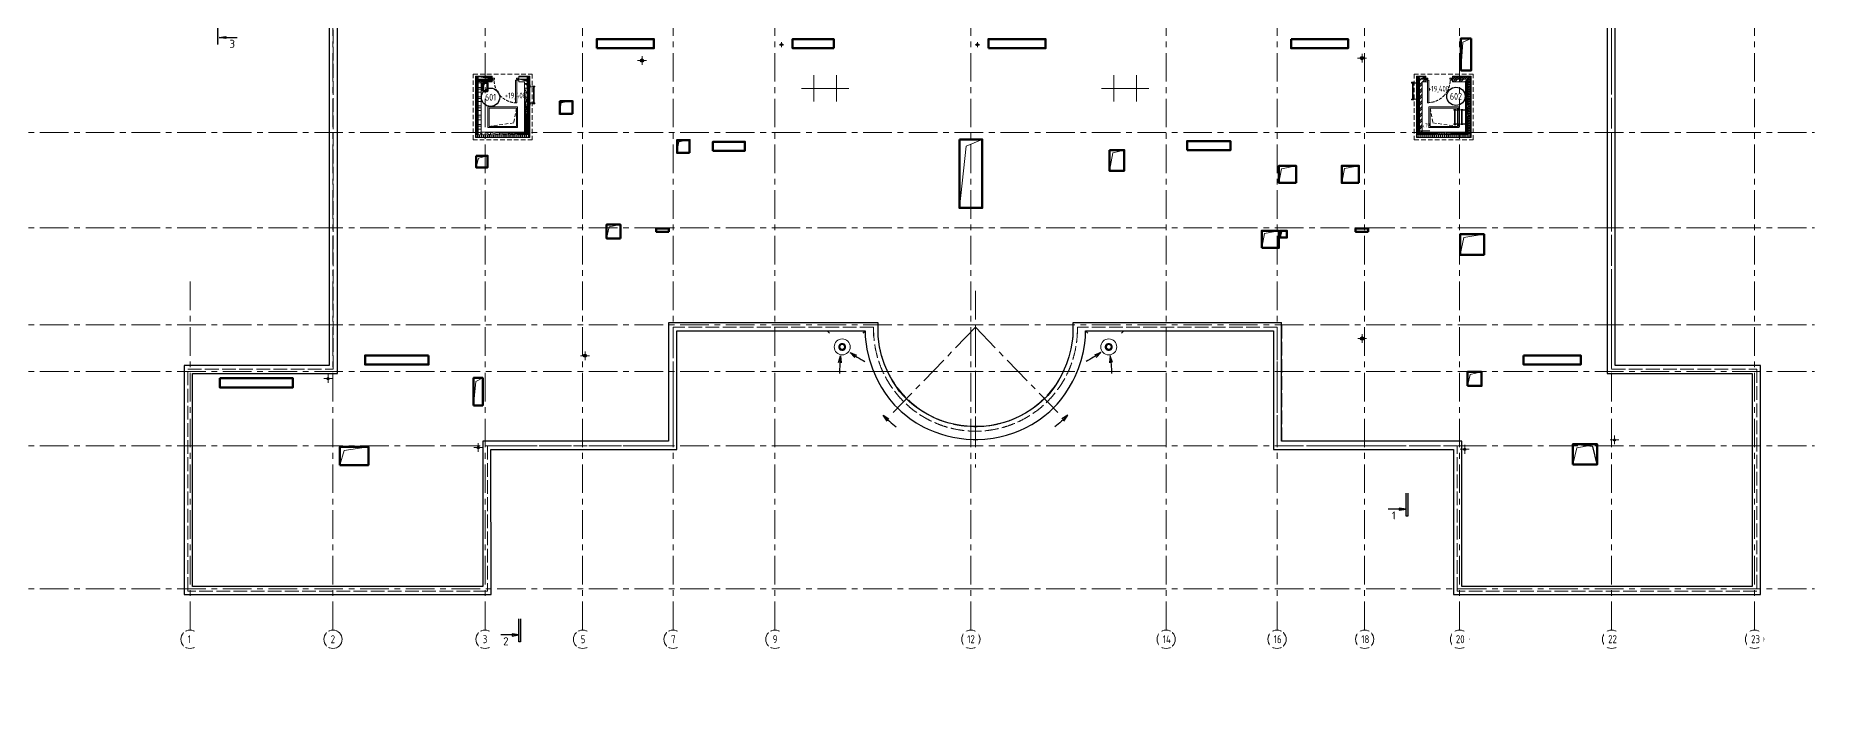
# Model space of a CAD drawing. Header units: millimetres. Extents: x -360149 to 682031, y -35655 to 209517.
# Drawn here: x 460799 to 538588, y 50143 to 79408 of the extents above; entities that cross this region are included whole.
import ezdxf
from ezdxf import colors
from ezdxf.entities.mleader import LeaderData, LeaderLine
from ezdxf.enums import TextEntityAlignment as Align
from ezdxf.math import Vec2, Vec3

# ---------------------------------------------------------------- set-up
doc = ezdxf.new("R2010")
doc.units = ezdxf.units.MM
doc.header["$MEASUREMENT"] = 0
for name, pattern in [('ACAD_ISO02W100', [15, 12, -3]), ('CENTER', [2, 1.25, -0.25, 0.25, -0.25]), ('DASHED', [19.05, 12.7, -6.35]), ('HIDDEN', [6, 4, -2]), ('HIDDEN2', [4.7625, 3.175, -1.5875]), ('ГОСТ 2.303 4', [7, 5, -2, 0])]:
    doc.linetypes.add(name, pattern=pattern)
doc.layers.get('0').update_dxf_attribs({"color": 250, "lineweight": 9})
doc.layers.get('Defpoints').update_dxf_attribs({"color": 6})
for name, color, linetype, lineweight in [('!!!_АР_отделка', 92, 'Continuous', 13), ('!!!_АР_перегородки блоки', 7, 'Continuous', 5), ('_ВК-К1', 14, 'Continuous', 40), ('АР_Двери', 175, 'Continuous', 18), ('АР_Двери фасада', 1, 'Continuous', 15), ('АР_Маркер экспликации', 239, 'Continuous', 13), ('АР_Навесной фасад', 147, 'Continuous', 5), ('АР_Номер помещения', 1, 'Continuous', 25), ('АР_Оси', 195, 'Continuous', 9), ('АР_Отметки', 250, 'Continuous', 15), ('АР_Помещения_площадь', 19, 'Continuous', 9), ('АР_Разрезы', 175, 'Continuous', 9), ('АР_стены', 250, 'Continuous', 30), ('ОБОРУДОВАНИЕ', 253, 'Continuous', 5), ('перекр 0.3', 181, 'Continuous', 30), ('Подвал', 250, 'Continuous', 30), ('ПРОЕМЫ ОВ', 173, 'Continuous', 50), ('пунктир', 251, 'Continuous', 13), ('Специальное оборудование', 7, 'Continuous', 9)]:
    doc.layers.add(name, color=color, linetype=linetype, lineweight=lineweight)
doc.layers.add('Для уточнения шахт ОВ', color=20, linetype='Continuous', lineweight=30, plot=False)
doc.layers.add('Тонкая', color=7, linetype='Continuous')
doc.styles.add('ISOCPEUR', font='isocpeur.ttf', dxfattribs={"width": 0.7})
doc.styles.add('METRO-STYLE', font='isocpeur.ttf', dxfattribs={"width": 0.9, "oblique": 15})
doc.styles.get("Standard").update_dxf_attribs({"font": 'isocpeur.ttf', "width": 0.7})
doc.styles.add('ГОСТ 2.304', font='isocpeur.ttf', dxfattribs={"width": 0.7})
pattern_1 = [(225, (8363906268.38, 936273504.2), (132.5825214725, -132.5825214725), []), (225, (8363906179.99, 936273504.2), (132.5825214725, -132.5825214725), [])]
pattern_2 = [(225, (8363906268.38, 936273504.204), (53.033008589, -53.033008589), []), (315, (8363906268.38, 936273504.204), (53.033008589, 53.033008589), [])]
pattern_3 = [(225, (8363523905.26, 936197743.48), (132.5825214725, -132.5825214725), []), (225, (8363523816.87, 936197743.48), (132.5825214725, -132.5825214725), [])]
pattern_4 = [(225, (8363523905.26, 936198253.61), (132.5825214725, -132.5825214725), []), (225, (8363523816.87, 936198253.61), (132.5825214725, -132.5825214725), [])]
pattern_5 = [(225, (8363523905.26, 936197743.48), (53.033008589, -53.033008589), []), (315, (8363523905.26, 936197743.48), (53.033008589, 53.033008589), [])]
pattern_6 = [(225, (8363523905.26, 936198253.61), (53.033008589, -53.033008589), []), (315, (8363523905.26, 936198253.61), (53.033008589, 53.033008589), [])]

# ---------------------------------------------------------------- blocks, each defined once
blk = doc.blocks.new('дверь металл1_преобразован_в_статический_25')
for points in [[(0, 0), (20, 0), (20, 70), (0, 70)], [(60, 0), (20, 0), (20, 70), (70, 70), (70, 40), (60, 40)], [(60, -780), (60, 0), (100, 0), (100, -780)], [(840, 0), (880, 0), (880, 70), (830, 70), (830, 40), (840, 40)], [(900, 0), (880, 0), (880, 70), (900, 70)]]:
    blk.add_lwpolyline(points, close=True)
at = {"linetype": 'ГОСТ 2.303 4', "ltscale": 20}
for start, end in [(330, 0), (270, 315), (315, 330)]:
    blk.add_arc((60, 0), 780, start, end, dxfattribs=at)
blk = doc.blocks.new('LADDER_12760 - LADDER_12760-5164013-3_1 этаж')
at = {"layer": 'Специальное оборудование'}
for p, q in [((25, 95), (-50, 95)), ((-50, 95), (-50, 88)), ((-50, 88), (18, 88)), ((0, 0), (25, 0)), ((0, -76.2), (0, 0)), ((18, 88), (18, 0)), ((25, 0), (25, 95)), ((25, 0), (25, -76.2)), ((575, 95), (575, 0)), ((650, 95), (575, 95)), ((575, 0), (600, 0)), ((575, -76.2), (575, 0)), ((582, 0), (582, 88)), ((582, 88), (650, 88)), ((600, 0), (600, -76.2)), ((650, 88), (650, 95)), ((25, -76.2), (0, -76.2)), ((25, -25.4), (575, -25.4)), ((575, -45.4), (25, -45.4)), ((600, -76.2), (575, -76.2))]:
    blk.add_line(p, q, dxfattribs=at)
blk = doc.blocks.new('A$C9b338701')
at = {"layer": 'Специальное оборудование'}
for p, q in [((-95.2875, 208.6161), (-95.2875, 217.5096)), ((-95.2875, 217.5096), (0, 217.5096)), ((-8.8935, 208.6161), (-95.2875, 208.6161)), ((0, 96.8121), (-31.7625, 96.8121)), ((-31.7625, 96.8121), (-31.7625, 0)), ((-31.7625, 0), (0, 0)), ((-8.8935, 96.8121), (-8.8935, 208.6161)), ((0, 217.5096), (0, 96.8121)), ((0, 0), (0, 96.8121)), ((598.775, 64.5414), (0, 64.5414)), ((0, 39.1314), (598.775, 39.1314)), ((598.775, 217.5096), (694.0625, 217.5096)), ((598.775, 96.8121), (598.775, 217.5096)), ((630.5375, 96.8121), (598.775, 96.8121)), ((598.775, 96.8121), (598.775, 0)), ((598.775, 0), (630.5375, 0)), ((694.0625, 208.6161), (607.6685, 208.6161)), ((607.6685, 208.6161), (607.6685, 96.8121)), ((630.5375, 0), (630.5375, 96.8121)), ((694.0625, 217.5096), (694.0625, 208.6161))]:
    blk.add_line(p, q, dxfattribs=at)
blk = doc.blocks.new('A$C60573c2e')
at = {"layer": 'АР_Разрезы', "ltscale": 100}
h = blk.add_hatch(color=5, dxfattribs=at)
h.dxf.hatch_style = 1
h.paths.add_polyline_path([(13494, 509), (13424, 509), (13424, 1414), (13494, 1414)])
h.paths.add_polyline_path([(13795, 1063), (13494, 1114), (13795, 1114)])
h.paths.add_polyline_path([(13795, 1114), (13494, 1114), (13795, 1164)])
h = blk.add_hatch(color=5, dxfattribs=at)
h.dxf.hatch_style = 1
h.paths.add_polyline_path([(65884, -9869), (65884, -9799), (66884, -9799), (66884, -9869)])
h.paths.add_polyline_path([(66534, -10170), (66584, -9869), (66584, -10170)])
h.paths.add_polyline_path([(66584, -10170), (66584, -9869), (66634, -10170)])
h = blk.add_hatch(color=5, dxfattribs=at)
h.dxf.hatch_style = 1
h.paths.add_polyline_path([(-689, -12469), (-689, -12399), (-1689, -12399), (-1689, -12469)])
h.paths.add_polyline_path([(-1339, -12769), (-1389, -12469), (-1389, -12769)])
h.paths.add_polyline_path([(-1389, -12769), (-1389, -12469), (-1440, -12769)])
h = blk.add_hatch(color=5, dxfattribs=at)
h.dxf.hatch_style = 1
h.paths.add_polyline_path([(20810, -37642), (20880, -37642), (20880, -36642), (20810, -36642)])
h.paths.add_polyline_path([(20509, -36993), (20810, -36942), (20509, -36942)])
h.paths.add_polyline_path([(20509, -36942), (20810, -36942), (20509, -36892)])
h = blk.add_hatch(color=5, dxfattribs=at)
h.dxf.hatch_style = 1
h.paths.add_polyline_path([(59699, -43275), (59769, -43275), (59769, -42275), (59699, -42275)])
h.paths.add_polyline_path([(59398, -42625), (59699, -42575), (59398, -42575)])
h.paths.add_polyline_path([(59398, -42575), (59699, -42575), (59398, -42525)])
h = blk.add_hatch(color=5, dxfattribs=at)
h.dxf.hatch_style = 1
h.paths.add_polyline_path([(7699, -50578), (7629, -50578), (7629, -51578), (7699, -51578)])
h.paths.add_polyline_path([(7999, -51228), (7699, -51278), (7999, -51278)])
h.paths.add_polyline_path([(7999, -51278), (7699, -51278), (7999, -51328)])
h = blk.add_hatch(color=5, dxfattribs=at)
h.dxf.hatch_style = 1
h.paths.add_polyline_path([(59606, -71214), (59676, -71214), (59676, -72214), (59606, -72214)])
h.paths.add_polyline_path([(59306, -71864), (59606, -71914), (59306, -71914)])
h.paths.add_polyline_path([(59306, -71914), (59606, -71914), (59306, -71964)])
h = blk.add_hatch(color=5, dxfattribs=at)
h.dxf.hatch_style = 1
h.paths.add_polyline_path([(20810, -76719), (20880, -76719), (20880, -77719), (20810, -77719)])
h.paths.add_polyline_path([(20509, -77369), (20810, -77419), (20509, -77419)])
h.paths.add_polyline_path([(20509, -77419), (20810, -77419), (20509, -77469)])
at = {"layer": 'АР_Разрезы', "color": 5, "lineweight": 25, "ltscale": 100}
for p, q in [((13795, 1164), (13494, 1114)), ((13494, 1114), (13795, 1063)), ((13795, 1063), (13795, 1164)), ((65884, -9799, -2792), (66884, -9799, -2792)), ((66584, -9869, -2792), (66534, -10170, -2792)), ((66634, -10170, -2792), (66584, -9869, -2792)), ((66534, -10170, -2792), (66634, -10170, -2792)), ((-689, -12399, -2792), (-1689, -12399, -2792)), ((-1440, -12769, -2792), (-1389, -12469, -2792)), ((-1339, -12769, -2792), (-1440, -12769, -2792)), ((-1389, -12469, -2792), (-1339, -12769, -2792)), ((20810, -36942), (20509, -36892)), ((20509, -36892), (20509, -36993)), ((20509, -36993), (20810, -36942)), ((59699, -42575), (59398, -42525)), ((59398, -42525), (59398, -42625)), ((7629, -50578), (7629, -51578)), ((7699, -51278), (7999, -51228)), ((7999, -51328), (7699, -51278)), ((7999, -51228), (7999, -51328)), ((59606, -72214), (59606, -71214)), ((59676, -71214), (59676, -72214)), ((59606, -71914), (59306, -71864)), ((59306, -71864), (59306, -71964)), ((59306, -71964), (59606, -71914)), ((59676, -72214), (59606, -72214)), ((20810, -77719), (20810, -76719)), ((20880, -76719), (20880, -77719)), ((20810, -77419), (20509, -77369)), ((20509, -77369), (20509, -77469)), ((20509, -77469), (20810, -77419)), ((20880, -77719), (20810, -77719))]:
    blk.add_line(p, q, dxfattribs=at)
for points, elevation in [([(13494, 1114), (14278, 1114)], 0), ([(66584, -9869), (66584, -10653)], -2792), ([(-1389, -12469), (-1389, -13252)], -2792), ([(20810, -36942), (20026, -36942)], 0), ([(7699, -51278), (8483, -51278)], 0), ([(20810, -77419), (20026, -77419)], 0)]:
    blk.add_lwpolyline(points, dxfattribs=dict(at, elevation=elevation))
for points in [[(59699, -42575), (58915, -42575)], [(59606, -71914), (58822, -71914)]]:
    blk.add_lwpolyline(points, dxfattribs=at)
at = {"layer": 'АР_Разрезы', "color": 5, "lineweight": 25, "ltscale": 100, "char_height": 350, "width": 583.33, "style": 'METRO-STYLE'}
for s, insert, attachment_point in [('{\\Q0;\\W1;3}', (13944, 1214), 7), ('{\\Q0;\\W1;4}', (66905, -10319, -2792), 3), ('{\\Q0;\\W1;4}', (-1710, -12919, -2792), 1), ('{\\Q0;\\W1;2}', (20360, -36413), 3), ('{\\Q0;\\W1;1}', (59249, -42045), 3), ('{\\Q0;\\W1;3}', (8149, -51378), 1), ('{\\Q0;\\W1;1}', (59156, -72014), 3), ('{\\Q0;\\W1;2}', (20360, -77519), 3)]:
    blk.add_mtext(s, dxfattribs=dict(at, insert=insert, attachment_point=attachment_point))
blk = doc.blocks.new('M_Сток крыши - Сетчатый фильтр 380 мм - Слив 200 мм 2-3193379-Кровля')
at = {"layer": 'ОБОРУДОВАНИЕ', "color": 3, "lineweight": 20, "flags": 128}
for points in [[(-152, 9), (-132, 9), (-112, 9)], [(-108, 31), (-127, 37), (-146, 44)], [(-142, 56), (-123, 49), (-104, 43)], [(-93, 63), (-109, 74), (-126, 86)], [(-118, 96), (-102, 85), (-86, 73)], [(-70, 88), (-82, 104), (-93, 120)], [(-83, 128), (-71, 112), (-59, 95)], [(-40, 105), (-46, 124), (-52, 143)], [(-40, 147), (-34, 128), (-28, 109)], [(-6, 112), (-6, 132), (-6, 152)], [(6, 152), (6, 132), (6, 112)], [(28, 109), (34, 128), (40, 147)], [(52, 143), (46, 124), (40, 105)], [(59, 95), (71, 112), (83, 128)], [(93, 120), (82, 104), (70, 88)], [(86, 73), (102, 85), (118, 96)], [(126, 86), (109, 74), (93, 63)], [(104, 43), (123, 49), (142, 56)], [(146, 44), (127, 37), (108, 31)], [(112, 9), (132, 9), (152, 9)], [(-112, -4), (-132, -4), (-152, -4)], [(-147, -38), (-128, -32), (-109, -26)], [(-106, -38), (-125, -44), (-144, -51)], [(-128, -82), (-112, -71), (-96, -59)], [(-88, -69), (-105, -81), (-121, -93)], [(-96, -118), (-84, -102), (-72, -86)], [(-62, -94), (-74, -110), (-86, -126)], [(-54, -143), (-48, -124), (-42, -104)], [(-29, -108), (-36, -128), (-42, -147)], [(-6, -152), (-6, -132), (-6, -112)], [(6, -112), (6, -132), (6, -152)], [(42, -147), (36, -128), (29, -108)], [(42, -104), (48, -124), (54, -143)], [(86, -126), (74, -110), (62, -94)], [(72, -86), (84, -102), (96, -118)], [(121, -93), (105, -81), (88, -69)], [(96, -59), (112, -71), (128, -82)], [(144, -51), (125, -44), (106, -38)], [(109, -26), (128, -32), (147, -38)], [(152, -4), (132, -4), (112, -4)]]:
    blk.add_lwpolyline(points, dxfattribs=at)
at = {"layer": 'ОБОРУДОВАНИЕ', "color": 3, "lineweight": 20}
for radius, start, end in [(350, 360, 180), (152, 163.39621, 176.56836), (152, 145.5443, 158.61946), (152, 127.77498, 140.76775), (112, 175.34537, 180), (112, 157.41475, 163.893), (102, 360, 180), (112, 139.61607, 146.09383), (152, 110.06569, 122.99867), (112, 121.92953, 128.40667), (152, 92.38802, 105.28959), (112, 104.32433, 110.80098), (112, 86.76177, 93.23823), (152, 74.71041, 87.61198), (112, 69.19902, 75.67567), (152, 57.00133, 69.93431), (112, 51.59333, 58.07047), (112, 33.90617, 40.38393), (152, 39.23225, 52.22502), (112, 16.107, 22.58525), (112, 360, 4.65463), (152, 21.38054, 34.4557), (152, 3.43164, 16.60379), (350, 180, 360), (152, 181.34518, 194.61946), (152, 199.39621, 212.76775), (152, 217.5443, 230.99867), (112, 180, 181.82381), (112, 193.41475, 199.893), (102, 180, 360), (112, 211.61607, 218.09383), (152, 235.77498, 249.28959), (112, 229.92953, 236.40667), (112, 248.32433, 254.80098), (152, 254.06569, 267.61198), (112, 266.76177, 273.23823), (152, 272.38802, 285.93431), (112, 285.19902, 291.67567), (152, 290.71041, 304.22502), (112, 303.59333, 310.07047), (112, 321.90617, 328.38393), (152, 309.00133, 322.4557), (112, 340.107, 346.58525), (112, 358.17619, 360), (152, 327.23225, 340.60379), (152, 345.38054, 358.65482)]:
    blk.add_arc((0, 0), radius, start, end, dxfattribs=at)
blk = doc.blocks.new('A$Ce473bd98')
at = {"layer": 'Тонкая', "ltscale": 100}
blk.add_lwpolyline([(95, -294), (0, 0), (200, -228)], dxfattribs=at)
blk.add_arc((5038, 2728), 5729, 208.43591, 216.08195, dxfattribs=at)
blk = doc.blocks.new('*U915')
at = {"layer": 'АР_Номер помещения', "color": 7}
blk.add_circle((-16227, 1647), 400, dxfattribs=at)
at = {"layer": 'АР_Помещения_площадь', "color": 7}
blk.add_line((-17364, 139), (-17786, 139), dxfattribs=at)
at = {"color": 7, "style": 'ISOCPEUR', "width": 0.7, "flags": 1}
blk.add_attdef('КАТЕГОРИЯ', (-499, -2092), '', height=250, dxfattribs=at)
at = {"layer": 'АР_Номер помещения', "color": 7, "style": 'ISOCPEUR', "width": 0.7}
blk.add_attdef('НОМЕР_ПОМЕЩЕНИЯ', text='', height=300, dxfattribs=at).set_placement((-16227, 1647), align=Align.MIDDLE_CENTER)
at = {"layer": 'АР_Помещения_площадь', "color": 7, "lineweight": 30, "width": 0.7, "flags": 104}
blk.add_attdef('ИМЯ_ПОМЕЩЕНИЯ', text='', height=100, dxfattribs=at).set_placement((158, 1217), align=Align.MIDDLE_CENTER)
at = {"layer": 'АР_Помещения_площадь', "color": 7, "style": 'ISOCPEUR', "width": 0.7}
blk.add_attdef('ПЛОЩАДЬ_ПОМЕЩЕНИЯ', text='', height=200, dxfattribs=at).set_placement((-17359, 386), align=Align.MIDDLE_RIGHT)
blk = doc.blocks.new('_DotSmall')
at = {"color": 0, "linetype": 'ByBlock', "const_width": 0.5}
blk.add_lwpolyline([(-0.0625, 0, 1), (0.0625, 0, 1)], format="xyb", close=True, dxfattribs=at)
blk = doc.blocks.new('A$C8068bb3d')
at = {"layer": 'АР_Оси', "linetype": 'CENTER', "ltscale": 1000}
for p, q in [((537, 0), (-537, 0)), ((0, -576), (0, 576))]:
    blk.add_line(p, q, dxfattribs=at)
blk = doc.blocks.new('A$C6552fe61')
at = {"layer": '_ВК-К1', "color": 18, "lineweight": 9, "ltscale": 100, "true_color": 0x000000}
for p, q in [((-195, 0), (195, 0)), ((0, 192), (0, -192))]:
    blk.add_line(p, q, dxfattribs=at)
blk = doc.blocks.new('A$C1c8ff280')
at = {"layer": 'пунктир', "color": 2, "linetype": 'ACAD_ISO02W100', "ltscale": 50}
for points in [[(36321, -64341), (36321, -63955), (27550, -63955), (27550, -69145), (19430, -69145), (19430, -75495), (6330, -75495), (6330, -65785), (12680, -65785), (12680, -47915), (23295, -47915), (23295, -43950), (58095, -43950), (58095, -47915), (68595, -47915), (68595, -65785), (74945, -65785), (74945, -75495), (61845, -75495), (61845, -69145), (53965, -69145), (53965, -63955), (45231, -63955), (45231, -64250)], [(36521, -64269), (36521, -63755), (27350, -63755), (27350, -68945), (19230, -68945), (19230, -75295), (6530, -75295), (6530, -65985), (12880, -65985), (12880, -48115), (23595, -48115), (23595, -44250), (57795, -44250), (57795, -48115), (68395, -48115), (68395, -65985), (74745, -65985), (74745, -75295), (62045, -75295), (62045, -68945), (54165, -68945), (54165, -63755), (45031, -63755)], [(45031, -63755), (45031, -64283)]]:
    blk.add_lwpolyline(points, dxfattribs=at)
for centre, radius, start, end in [((40776, -64040), 4265, 176.165, 3.835), ((40776, -64047), 4456, 178.81906, 1.18094)]:
    blk.add_arc(centre, radius, start, end, dxfattribs=at)
blk = doc.blocks.new('*U1971')
at = {"layer": 'АР_Номер помещения', "color": 7}
blk.add_circle((-17290, 1606), 400, dxfattribs=at)
at = {"layer": 'АР_Помещения_площадь', "color": 7}
blk.add_line((-15805, 83), (-15805, 83), dxfattribs=at)
at = {"color": 7, "style": 'ISOCPEUR', "width": 0.7, "flags": 1}
blk.add_attdef('КАТЕГОРИЯ', (-499, -2092), '', height=250, dxfattribs=at)
at = {"layer": 'АР_Номер помещения', "color": 7, "style": 'ISOCPEUR', "width": 0.7}
blk.add_attdef('НОМЕР_ПОМЕЩЕНИЯ', text='', height=300, dxfattribs=at).set_placement((-17290, 1606), align=Align.MIDDLE_CENTER)
at = {"layer": 'АР_Помещения_площадь', "color": 7, "lineweight": 30, "width": 0.7, "flags": 104}
blk.add_attdef('ИМЯ_ПОМЕЩЕНИЯ', text='', height=100, dxfattribs=at).set_placement((158, 1217), align=Align.MIDDLE_CENTER)
at = {"layer": 'АР_Помещения_площадь', "color": 7, "style": 'ISOCPEUR', "width": 0.7}
blk.add_attdef('ПЛОЩАДЬ_ПОМЕЩЕНИЯ', text='', height=200, dxfattribs=at).set_placement((-15800, 329), align=Align.MIDDLE_RIGHT)

msp = doc.modelspace()

# ---------------------------------------------------------------- hatches: boundary and pattern name
at = {"layer": '!!!_АР_отделка', "true_color": 0x000000}
h = msp.add_hatch(dxfattribs=at)
h.set_pattern_fill('ANSI37', color=18, scale=600, angle=180)
h.set_pattern_definition(pattern_5)
h.paths.add_polyline_path([(480058.85, 77605.93), (480059.01, 75065.72), (480159.01, 75065.73), (480158.85, 77605.94)])
h = msp.add_hatch(dxfattribs=at)
h.set_pattern_fill('ANSI37', color=18, scale=600, angle=180)
h.set_pattern_definition(pattern_6)
h.paths.add_polyline_path([(480158.87, 77505.86), (480758.87, 77505.89), (480758.86, 77605.89), (480158.87, 77605.86)])
h = msp.add_hatch(dxfattribs=at)
h.set_pattern_fill('ANSI32', color=18, scale=500, angle=180, style=0)
h.set_pattern_definition(pattern_4)
h.paths.add_polyline_path([(480758.86, 77505.89), (480158.87, 77505.86), (480158.88, 77385.86), (480758.87, 77385.89)])
h = msp.add_hatch(dxfattribs=at)
h.set_pattern_fill('ANSI32', color=18, scale=500, angle=180, style=0)
h.set_pattern_definition(pattern_3)
h.paths.add_polyline_path([(480278.88, 77402.4), (480158.88, 77402.39), (480159, 75185.73), (480279, 75185.74)])
h = msp.add_hatch(dxfattribs=at)
h.set_pattern_fill('ANSI37', color=18, scale=600, angle=180)
h.set_pattern_definition(pattern_6)
h.paths.add_polyline_path([(482298.87, 77505.99), (481928.87, 77505.96), (481928.86, 77605.96), (482298.86, 77605.99)])
h = msp.add_hatch(dxfattribs=at)
h.set_pattern_fill('ANSI32', color=18, scale=500, angle=180, style=0)
h.set_pattern_definition(pattern_4)
h.paths.add_polyline_path([(482298.87, 77505.99), (482298.87, 77385.99), (481928.88, 77385.95), (481928.87, 77505.95)])
h = msp.add_hatch(dxfattribs=at)
h.set_pattern_fill('ANSI37', color=18, scale=600, angle=180)
h.set_pattern_definition(pattern_5)
h.paths.add_polyline_path([(482398.86, 77606.07), (482399.01, 75065.87), (482299.01, 75065.86), (482298.86, 77606.07)])
h = msp.add_hatch(dxfattribs=at)
h.set_pattern_fill('ANSI37', color=18, scale=600, angle=180)
h.set_pattern_definition(pattern_2)
h.paths.add_polyline_path([(521210.88, 77595.91), (521210.88, 75065.84), (521310.88, 75065.84), (521310.88, 77595.91)])
h = msp.add_hatch(dxfattribs=at)
h.set_pattern_fill('ANSI37', color=18, scale=600, angle=180)
h.set_pattern_definition([(225, (8363906268.38, 936274014.204), (53.033008589, -53.033008589), []), (315, (8363906268.38, 936274014.204), (53.033008589, 53.033008589), [])])
h.paths.add_polyline_path([(521310.88, 77505.84), (521592.26, 77505.68), (521592.26, 77605.68), (521310.88, 77605.84)])
h = msp.add_hatch(dxfattribs=at)
h.set_pattern_fill('ANSI37', color=18, scale=600, angle=180)
h.paths.add_polyline_path([(523450.88, 77505.84), (522759.26, 77505.84), (522759.26, 77605.84), (523550.88, 77605.91)])
h = msp.add_hatch(dxfattribs=at)
h.set_pattern_fill('ANSI37', color=18, scale=600, angle=180)
h.paths.add_polyline_path([(523550.88, 77605.91), (523550.88, 75065.84), (523450.88, 75065.84), (523450.88, 77505.84)])
h = msp.add_hatch(dxfattribs=at)
h.set_pattern_fill('ANSI37', color=18, scale=600, angle=180)
h.set_pattern_definition(pattern_5)
h.paths.add_polyline_path([(482399.01, 74965.87), (480059.01, 74965.72), (480059.01, 75065.72), (482399.01, 75065.87)])
h = msp.add_hatch(dxfattribs=at)
h.set_pattern_fill('ANSI37', color=18, scale=600, angle=180)
h.set_pattern_definition(pattern_2)
h.paths.add_polyline_path([(521210.88, 74965.84), (523550.88, 74965.84), (523550.88, 75065.84), (521210.88, 75065.84)])
at = {"layer": '!!!_АР_перегородки блоки', "lineweight": 5}
h = msp.add_hatch(dxfattribs=at)
h.set_pattern_fill('ANSI32', color=256, scale=500, angle=180, style=0)
h.set_pattern_definition(pattern_3)
h.paths.add_polyline_path([(482179, 75185.85), (482178.88, 77386.92), (482298.88, 77386.93), (482299, 75185.86)])
h = msp.add_hatch(dxfattribs=at)
h.set_pattern_fill('ANSI32', color=256, scale=500, angle=180, style=0)
h.paths.add_polyline_path([(521430.88, 75185.84), (521430.88, 77385.84), (521310.88, 77505.84), (521310.88, 75185.84)])
h = msp.add_hatch(dxfattribs=at)
h.set_pattern_fill('ANSI32', color=256, scale=500, angle=180, style=0)
h.paths.add_polyline_path([(521310.88, 77505.84), (521430.88, 77385.84), (521592.26, 77385.84), (521592.26, 77505.84)])
h = msp.add_hatch(dxfattribs=at)
h.set_pattern_fill('ANSI32', color=256, scale=500, angle=180, style=0)
h.paths.add_polyline_path([(522759.26, 77505.84), (523450.88, 77505.84), (523330.88, 77385.84), (522759.26, 77385.84)])
h = msp.add_hatch(dxfattribs=at)
h.set_pattern_fill('ANSI32', color=256, scale=500, angle=180, style=0)
h.set_pattern_definition(pattern_1)
h.paths.add_polyline_path([(523330.88, 77385.84), (523450.88, 77505.84), (523450.88, 75185.84), (523330.88, 75185.84)])
h = msp.add_hatch(dxfattribs=at)
h.set_pattern_fill('ANSI32', color=256, scale=500, angle=180, style=0)
h.set_pattern_definition(pattern_3)
edge = h.paths.add_edge_path()
edge.add_line((480159.01, 75065.73), (482299.01, 75065.86))
edge.add_line((480159, 75185.73), (480159.01, 75065.73))
edge.add_line((482299, 75185.86), (480159, 75185.73))
edge.add_line((482299.01, 75065.86), (482299, 75185.86))
h = msp.add_hatch(dxfattribs=at)
h.set_pattern_fill('ANSI32', color=256, scale=500, angle=180, style=0)
h.set_pattern_definition(pattern_1)
edge = h.paths.add_edge_path()
edge.add_line((523450.88, 75065.84), (521310.88, 75065.84))
edge.add_line((523450.88, 75185.84), (523450.88, 75065.84))
edge.add_line((521310.88, 75185.84), (523450.88, 75185.84))
edge.add_line((521310.88, 75065.84), (521310.88, 75185.84))

# ---------------------------------------------------------------- linework, layer by layer
at = {"layer": '!!!_АР_отделка', "color": 18, "true_color": 0x000000}
for points in [[(481925.86, 77626.03), (482418.67, 77626.08), (482419.01, 74945.87), (480039.01, 74945.72), (480039.05, 77625.93), (480758.86, 77625.97), (480758.87, 77505.9)], [(481925.86, 77606.03), (482398.86, 77606.07), (482399.01, 74965.87), (480059.01, 74965.72), (480058.86, 77605.93), (480758.86, 77605.97)], [(480758.87, 77505.9), (480158.87, 77505.86), (480159.01, 75065.73), (482299.01, 75065.86), (482298.87, 77505.99), (481925.87, 77505.95)], [(481925.87, 77505.95), (481925.88, 77385.95), (482178.88, 77385.98), (482179, 75185.85), (480279, 75185.74), (480278.88, 77385.87), (480758.88, 77385.9), (480758.87, 77505.9)], [(481925.87, 77505.95), (481925.86, 77626.03)], [(521592.26, 77625.91), (521191.07, 77625.91), (521190.88, 74945.84), (523570.88, 74945.84), (523570.69, 77625.91), (522759.26, 77625.91), (522759.26, 77505.84)], [(521592.26, 77605.91), (521210.88, 77605.91), (521210.88, 74965.84), (523550.88, 74965.84), (523550.88, 77605.91), (522759.26, 77605.91)], [(522759.26, 77505.84), (523450.88, 77505.84), (523450.88, 75065.84), (521310.88, 75065.84), (521310.88, 77505.84), (521592.26, 77505.84)], [(521677.48, 77385.84), (521430.88, 77385.84), (521430.88, 75185.84), (523330.88, 75185.84), (523330.88, 77385.84), (522759.26, 77385.84), (522759.26, 77505.84)], [(521592.26, 77505.84), (521592.26, 77625.91)]]:
    msp.add_lwpolyline(points, dxfattribs=at)
at = {"layer": '_ВК-К1', "color": 18, "lineweight": 9, "ltscale": 100, "true_color": 0x000000}
for p, q in [((493315.98, 79007.44), (493514.89, 79007.44)), ((493417.94, 79119.93), (493417.94, 78894.95)), ((501880.91, 79007.46), (502084.83, 79007.46)), ((501982.87, 79119.95), (501982.87, 78894.98)), ((518704.37, 78421.91), (518908.28, 78421.91)), ((518806.32, 78534.4), (518806.32, 78309.42)), ((518708.55, 66150.77), (518912.46, 66150.77)), ((518810.51, 66263.26), (518810.51, 66038.28)), ((484727.03, 65399.55), (484930.94, 65399.55)), ((484828.98, 65512.04), (484828.98, 65287.06)), ((473490.14, 64401.17), (473694.05, 64401.17)), ((473592.1, 64513.66), (473592.1, 64288.68)), ((480155, 61495.76), (480155, 61270.79)), ((529743.72, 61719.28), (529947.64, 61719.28)), ((480053.05, 61383.28), (480256.96, 61383.28)), ((523193.55, 61305.68), (523397.47, 61305.68))]:
    msp.add_line(p, q, dxfattribs=at)
at = {"layer": '_ВК-К1', "color": 18, "lineweight": 40, "ltscale": 100, "true_color": 0x000000}
for centre, radius in [((493417.94, 79007.44), 27.5), ((501982.87, 79007.46), 27.5), ((487319.29, 78313.76), 55), ((518806.32, 78421.91), 55), ((518810.51, 66150.77), 55), ((484828.98, 65399.55), 55), ((473592.1, 64401.17), 30), ((529845.68, 61719.28), 30), ((480155, 61383.28), 30), ((523295.51, 61305.68), 30)]:
    msp.add_circle(centre, radius, dxfattribs=at)
at = {"layer": '_ВК-К1', "color": 1, "lineweight": 40, "ltscale": 100}
msp.add_circle((484828.98, 65399.55), 55, dxfattribs=at)
at = {"layer": 'АР_Двери', "ltscale": 75}
for points in [[(481878.99, 75385.84), (480578.99, 75385.76), (480578.93, 76285.76), (481878.93, 76285.84)], [(481828.98, 75435.83), (480628.98, 75435.76), (480628.93, 76235.76), (481828.93, 76235.83)], [(481828.98, 75435.83), (480628.98, 75435.76), (480628.93, 76235.76), (481828.93, 76235.83)], [(521730.88, 75385.84), (523030.88, 75385.84), (523030.88, 76285.84), (521730.88, 76285.84)], [(521780.88, 75435.84), (522980.88, 75435.84), (522980.88, 76235.84), (521780.88, 76235.84)], [(521780.88, 75435.84), (522980.88, 75435.84), (522980.88, 76235.84), (521780.88, 76235.84)]]:
    msp.add_lwpolyline(points, close=True, dxfattribs=at)
at = {"layer": 'АР_Двери фасада', "linetype": 'HIDDEN2', "lineweight": 15, "ltscale": 50}
for points in [[(481828.93, 76235.83), (481705.98, 75589.38), (480628.98, 75435.76)], [(521780.88, 76235.84), (521903.88, 75589.39), (522980.88, 75435.84)]]:
    msp.add_lwpolyline(points, dxfattribs=at)
at = {"layer": 'АР_Навесной фасад', "color": 18, "lineweight": 30, "ltscale": 100, "true_color": 0x000000}
msp.add_line((480714.26, 61295.68), (488834.26, 61295.68), dxfattribs=at)
for points in [[(473644.26, 82845.68), (473644.26, 64975.68), (467293.88, 64975.68), (467294.27, 54945.68), (480714.51, 54945.68), (480714.26, 61295.68)], [(506155.1, 66845.68), (506155.1, 66245.68), (506130, 66031.58), (506070.74, 65698.04), (505981.27, 65348.32), (505877.65, 65039.49), (505742.32, 64715.68), (505661.29, 64549.24), (505517.42, 64288.7), (505360.24, 64042.1), (505195.54, 63815.5), (505066.04, 63655.47), (504778.32, 63377.62), (504588.29, 63220.47), (504368.95, 63059.99), (504085.46, 62881.4), (503840.42, 62750.08), (503616.79, 62646.98), (503385.49, 62555.85), (503102.14, 62464.22), (502842.27, 62398.42), (502587.34, 62350.03), (502260.62, 62310.56), (501987.16, 62296.47), (501813.66, 62296.71), (501536.82, 62310.84), (501266.41, 62341.93), (501026.3, 62384.03), (500750.9, 62449.63), (500586.04, 62498.1), (500331.06, 62587.31), (500068.03, 62698.56), (499902.09, 62779.53), (499783.23, 62843.02), (499608.76, 62945.03), (499358.16, 63111.62), (499196.07, 63233.39), (499022.5, 63377.63), (498878.65, 63516.56), (498767.08, 63624.31), (498584.32, 63839.73), (498410.74, 64079.61), (498271.56, 64298.88), (498140.45, 64534.59), (498033.06, 64756.27), (497923.09, 65021.74), (497795.56, 65411.31), (497706.97, 65791.86), (497644.98, 66245.54), (497644.98, 66845.68), (488474.26, 66845.68), (488474.26, 61655.68), (480354.25, 61655.68), (480354.49, 55305.68), (467654.25, 55305.68), (467653.89, 64615.68), (474004.26, 64615.68), (474004.26, 82485.68)], [(488834.26, 61295.68), (488834.26, 66485.68), (497082.79, 66485.68), (497082.79, 66223.42), (497155.65, 65690.25), (497255.71, 65260.42), (497397.54, 64827.19), (497521.95, 64526.85), (497643.37, 64276.21), (497790.06, 64012.49), (497947.07, 63765.12), (498143.31, 63493.93), (498358.06, 63240.81), (498489.62, 63113.76), (498648.5, 62960.3), (498848.72, 62793.92), (499034.7, 62654.2), (499312.18, 62469.74), (499509.89, 62354.14), (499647.31, 62280.74), (499835.99, 62188.67), (500129.32, 62064.6), (500414.49, 61964.84), (500606.94, 61908.26), (500912.96, 61835.36), (501186.01, 61787.49), (501490.15, 61752.52), (501799.26, 61736.68), (502001.55, 61736.4), (502308.4, 61752.26), (502673.24, 61796.33), (502963.33, 61851.4), (503257.19, 61925.81), (503574.47, 62028.41), (503836.83, 62131.78), (504090.13, 62248.55), (504367.31, 62397.11), (504683.9, 62596.55), (504932.37, 62778.33), (505151.82, 62959.81), (505479.75, 63276.49), (505639.99, 63474.51), (505823.28, 63726.68), (505999.13, 64002.57), (506158.48, 64291.16), (506252.83, 64484.96), (506402.13, 64842.19), (506518.71, 65189.64), (506618.45, 65579.49), (506684.26, 65949.92), (506715.1, 66212.96), (506715.1, 66485.68), (514929.26, 66485.68), (514929.26, 61295.68), (522809.26, 61295.68), (522809.26, 54945.68), (536229.63, 54945.68), (536229.63, 64975.68), (529879.26, 64975.68), (529879.26, 82845.68)], [(529519.26, 82485.68), (529519.26, 64615.68), (535869.63, 64615.68), (535869.63, 55305.68), (523169.26, 55305.68), (523169.26, 61655.68), (515289.26, 61655.68), (515289.26, 66845.68), (506155.1, 66845.68)]]:
    msp.add_lwpolyline(points, dxfattribs=at)
at = {"layer": 'АР_Оси', "linetype": 'CENTER', "ltscale": 1000}
for p, q in [((473804.26, 53394.41), (473804.26, 88089.69)), ((484719.26, 53394.41), (484719.26, 88513.24)), ((488674.26, 53394.41), (488674.26, 88513.24)), ((493129.26, 53394.41), (493129.26, 88513.24)), ((501699.26, 53394.41), (501699.26, 88513.24)), ((510239.26, 53394.41), (510239.26, 88513.24)), ((515089.26, 53394.41), (515089.26, 88513.24)), ((518919.26, 53394.41), (518919.26, 88513.24)), ((523069.26, 53394.41), (523069.26, 88513.24)), ((529719.26, 53394.41), (529719.26, 88513.24)), ((535969.26, 53394.41), (535969.26, 88513.24)), ((523069.26, 53394.41), (523069.26, 87701.89)), ((480454.26, 53394.41), (480454.26, 83588.29)), ((454990.5, 75165.68), (538587.66, 75165.68)), ((454990.5, 70995.68), (538587.66, 70995.68)), ((467554.26, 53394.41), (467554.26, 68683.88)), ((501899.26, 68235.12), (501899.26, 62103.04)), ((454990.5, 66745.68), (538587.66, 66745.68)), ((501900.44, 66643.85), (498295.17, 62910.48)), ((501900.44, 66643.85), (501900.44, 60511.78)), ((501900.44, 66643.85), (505505.72, 62910.48)), ((454990.5, 64715.68), (538587.66, 64715.68)), ((454990.5, 61455.68), (538587.66, 61455.68)), ((454990.5, 55205.68), (538587.66, 55205.68))]:
    msp.add_line(p, q, dxfattribs=at)
at = {"layer": 'АР_Оси', "ltscale": 0.5}
for centre in [(467554.26, 52994.41), (473804.26, 52994.41), (480454.26, 52994.41), (484719.26, 52994.41), (488674.26, 52994.41), (493129.26, 52994.41), (501699.26, 52994.41), (510239.26, 52994.41), (515089.26, 52994.41), (518919.26, 52994.41), (523069.26, 52994.41), (529719.26, 52994.41), (535969.26, 52994.41)]:
    msp.add_circle(centre, 400, dxfattribs=at)
at = {"layer": 'АР_стены', "linetype": 'DASHED', "lineweight": 15, "ltscale": 200}
for points in [[(481828.98, 75435.83), (480628.98, 75435.76), (480628.93, 76235.76), (481828.93, 76235.83)], [(521780.88, 75435.84), (522980.88, 75435.84), (522980.88, 76235.84), (521780.88, 76235.84)]]:
    msp.add_lwpolyline(points, close=True, dxfattribs=at)
at = {"layer": 'Для уточнения шахт ОВ', "ltscale": 500}
for p, q in [((480364.26, 76975.68), (480364.26, 77335.68)), ((480564.26, 76975.68), (480564.26, 77335.68)), ((480364.26, 76975.68), (480564.26, 76975.68)), ((480064.26, 73635.68), (480564.26, 73635.68)), ((523089.26, 70715.68), (523089.26, 69815.68)), ((524139.26, 70715.68), (523089.26, 70715.68)), ((523089.26, 70715.68), (523089.26, 69815.68)), ((524139.26, 70715.68), (523089.26, 70715.68)), ((524139.26, 70715.68), (524139.26, 69815.68)), ((524139.26, 69815.68), (523089.26, 69815.68)), ((524139.26, 69815.68), (523089.26, 69815.68)), ((528029.96, 60635.68), (528029.99, 61535.68)), ((528029.96, 60635.68), (528029.99, 61535.68)), ((528029.96, 60635.68), (528029.99, 61535.68)), ((529079.99, 61535.68), (528029.99, 61535.68)), ((529079.99, 61535.68), (528029.99, 61535.68)), ((529079.99, 61535.68), (528029.99, 61535.68)), ((529079.96, 60635.68), (529079.99, 61535.68)), ((529079.96, 60635.68), (529079.99, 61535.68)), ((529079.96, 60635.68), (529079.99, 61535.68)), ((529079.96, 60635.68), (528029.96, 60635.68)), ((529079.96, 60635.68), (528029.96, 60635.68)), ((529079.96, 60635.68), (528029.96, 60635.68))]:
    msp.add_line(p, q, dxfattribs=at)
msp.add_lwpolyline([(529079.96, 60635.68), (528900.01, 61423), (528029.99, 61535.68)], dxfattribs=at)
at = {"layer": 'перекр 0.3', "color": 7, "linetype": 'HIDDEN', "lineweight": 5, "ltscale": 50}
for points in [[(482519.13, 74845.84), (479939.15, 74845.76), (479938.99, 77726.08), (482518.97, 77726.16)], [(482519.13, 74845.84), (479939.15, 74845.76), (479938.99, 77726.08), (482518.97, 77726.16)], [(521090.77, 74845.8), (523670.74, 74845.88), (523670.74, 77726.07), (521090.77, 77725.99)], [(521090.77, 74845.8), (523670.74, 74845.88), (523670.74, 77726.07), (521090.77, 77725.99)]]:
    msp.add_lwpolyline(points, close=True, dxfattribs=at)
at = {"layer": 'ПРОЕМЫ ОВ', "ltscale": 500}
for points in [[(485339.19, 78850.29), (487837.38, 78850.29), (487837.38, 79250.32), (485339.19, 79250.32)], [(495702.38, 78850.36), (493905.98, 78850.36), (493905.98, 79250.33), (495702.38, 79250.33)], [(502469.13, 78850.29), (504967.32, 78850.29), (504967.32, 79250.32), (502469.13, 79250.32)], [(515699.71, 79250.37), (518197.9, 79250.37), (518197.9, 78850.4), (515699.71, 78850.4)], [(523579.26, 79285.68), (523129.26, 79285.68), (523129.26, 77885.68), (523579.26, 77885.68)], [(480364.26, 76975.68), (480564.26, 76975.68), (480564.26, 77335.68), (480364.26, 77335.68)], [(484281.28, 75984.96), (483731.28, 75984.96), (483731.28, 76534.96), (484281.28, 76534.96)], [(489400.51, 74282.97), (488850.51, 74282.97), (488850.51, 74832.97), (489400.51, 74832.97)], [(490419.26, 74365.04), (491817.44, 74365.04), (491817.44, 74765.07), (490419.26, 74765.07)], [(501199.19, 74865.68), (502199.33, 74865.68), (502199.33, 71865.68), (501199.19, 71865.68)], [(511152.44, 74390.12), (513050.72, 74390.12), (513050.72, 74790.15), (511152.44, 74790.15)], [(480064.26, 74148.43), (480564.26, 74148.43), (480564.26, 73635.68), (480064.26, 73635.68)], [(507759.26, 74395.68), (508409.26, 74395.68), (508409.26, 73495.68), (507759.26, 73495.68)], [(515922.26, 72960.68), (515172.26, 72960.68), (515172.26, 73710.68), (515922.26, 73710.68)], [(518669.26, 72960.68), (517919.26, 72960.68), (517919.26, 73710.68), (518669.26, 73710.68)], [(486370.22, 70535.31), (485768.16, 70535.31), (485768.16, 71137.37), (486370.22, 71137.37)], [(488490.7, 70820.87), (487940.92, 70820.87), (487940.92, 70971.29), (488490.7, 70971.29)], [(514419.26, 70115.68), (515169.26, 70115.68), (515169.26, 70865.68), (514419.26, 70865.68)], [(515219.26, 70565.68), (515519.26, 70565.68), (515519.26, 70865.68), (515219.26, 70865.68)], [(519073.9, 70820.87), (518524.12, 70820.87), (518524.12, 70971.29), (519073.9, 70971.29)], [(523089.26, 69815.68), (524139.26, 69815.68), (524139.26, 70715.68), (523089.26, 70715.68)], [(477985.24, 65414.58), (475208.15, 65414.58), (475208.15, 65014.55), (477985.24, 65014.55)], [(525869.26, 65414.55), (528367.44, 65414.55), (528367.44, 65014.58), (525869.26, 65014.58)], [(523423.23, 64082.54), (524035.29, 64082.54), (524035.29, 64694.6), (523423.23, 64694.6)], [(468854.26, 64414.55), (472054.26, 64414.55), (472054.26, 64014.55), (468854.26, 64014.55)], [(479954.25, 63225.68), (480354.25, 63225.68), (480354.25, 64425.68), (479954.25, 64425.68)], [(528029.96, 60635.68), (529079.99, 60635.68), (529079.99, 61535.68), (528029.96, 61535.68)], [(474104.05, 60615.68), (475354.02, 60615.68), (475354.02, 61415.68), (474104.05, 61415.68)]]:
    msp.add_lwpolyline(points, close=True, dxfattribs=at)
at = {"layer": 'ПРОЕМЫ ОВ', "lineweight": 15, "ltscale": 500}
for points in [[(523129.26, 77885.68), (523214.16, 79122.92), (523579.26, 79285.68)], [(480364.26, 76975.68), (480412.6, 77281.4), (480564.26, 77335.68)], [(483700.25, 75953.93), (483787.62, 76469.57), (484312.31, 76565.99)], [(488819.48, 74251.94), (488923.4, 74758.65), (489431.54, 74864)], [(501199.19, 71865.68), (501490.62, 74570.64), (502199.33, 74865.68)], [(480064.26, 73635.68), (480170.32, 74042.59), (480564.26, 74148.43)], [(507759.26, 73495.68), (507913.18, 74278.8), (508409.26, 74395.68)], [(515172.26, 72960.68), (515287.47, 73576.36), (515922.26, 73710.68)], [(517919.26, 72960.68), (518036.75, 73593.78), (518669.26, 73710.68)], [(485768.16, 70535.31), (485877.83, 71042.34), (486370.22, 71137.37)], [(487940.92, 70820.87), (487981.22, 70936.71), (488490.7, 70971.29)], [(514419.26, 70115.68), (514544.42, 70744.16), (515169.26, 70865.68)], [(515219.26, 70565.68), (515292.3, 70814.16), (515519.26, 70865.68)], [(518524.12, 70820.87), (518561.26, 70935.5), (519073.9, 70971.29)], [(523089.26, 69815.68), (523251.44, 70571.63), (524139.26, 70715.68)], [(523423.23, 64082.54), (523529.62, 64575.3), (524035.29, 64694.6)], [(479954.25, 63225.68), (480052.18, 64270.75), (480354.25, 64425.68)], [(528029.96, 60635.68), (528196.64, 61367.9), (529079.99, 61535.68)], [(474104.05, 60615.68), (474298.9, 61255.57), (475354.02, 61415.68)]]:
    msp.add_lwpolyline(points, dxfattribs=at)
at = {"layer": 'Тонкая', "ltscale": 100}
for p, q in [((495514.31, 66383.85), (495411.04, 66483.85)), ((496982.83, 66383.85), (497082.83, 66483.85)), ((506815.14, 66383.85), (506718.06, 66483.85)), ((508286.44, 66383.85), (508390.11, 66483.85))]:
    msp.add_line(p, q, dxfattribs=at)

# ---------------------------------------------------------------- block references
at = {"color": 1, "ltscale": 100}
msp.add_blockref('A$C1c8ff280', (461125.45, 130600.68), dxfattribs=at)
at = {"layer": 'Defpoints', "color": 3, "lineweight": 30, "ltscale": 100, "rotation": 270}
for p in [(522813.37, 76142.36), (523122.26, 76142.36)]:
    msp.add_blockref('A$C9b338701', p, dxfattribs=at)
at = {"layer": 'АР_Двери', "ltscale": 75, "yscale": 1.2705, "zscale": 1.2705}
for p, xscale in [((481919.54, 77455.14), -1.2705), ((521592.26, 77461.41), 1.2705)]:
    msp.add_blockref('дверь металл1_преобразован_в_статический_25', p, dxfattribs=dict(at, xscale=xscale))
at = {"layer": 'АР_Маркер экспликации', "color": 7}
ref = msp.add_blockref('*U1971', (497984.21, 75103.08), dxfattribs=at)
ref.add_attrib('НОМЕР_ПОМЕЩЕНИЯ', '601', dxfattribs={"layer": 'АР_Номер помещения', "color": 7, "height": 300, "style": 'ISOCPEUR', "width": 0.7}).set_placement((480693.96, 76709.14), align=Align.MIDDLE_CENTER)
ref.add_attrib('ПЛОЩАДЬ_ПОМЕЩЕНИЯ', '.', dxfattribs={"layer": 'АР_Помещения_площадь', "color": 7, "height": 200, "style": 'ISOCPEUR', "width": 0.7}).set_placement((482183.89, 75432.36), align=Align.MIDDLE_RIGHT)
ref = msp.add_blockref('*U915', (539137.71, 75103.05), dxfattribs=at)
ref.add_attrib('НОМЕР_ПОМЕЩЕНИЯ', '602', dxfattribs={"layer": 'АР_Номер помещения', "color": 7, "height": 300, "style": 'ISOCPEUR', "width": 0.7}).set_placement((522911.13, 76750.48), align=Align.MIDDLE_CENTER)
ref.add_attrib('ПЛОЩАДЬ_ПОМЕЩЕНИЯ', '4.19', dxfattribs={"layer": 'АР_Помещения_площадь', "color": 7, "height": 200, "style": 'ISOCPEUR', "width": 0.7}).set_placement((521778.89, 75488.99), align=Align.MIDDLE_RIGHT)
at = {"layer": 'ОБОРУДОВАНИЕ', "rotation": 270}
msp.add_blockref('M_Сток крыши - Сетчатый фильтр 380 мм - Слив 200 мм 2-3193379-Кровля', (496071.91, 65783.67), dxfattribs=at)
at = {"layer": 'ОБОРУДОВАНИЕ', "xscale": -1, "rotation": 90}
msp.add_blockref('M_Сток крыши - Сетчатый фильтр 380 мм - Слив 200 мм 2-3193379-Кровля', (507728.97, 65783.67), dxfattribs=at)
at = {"layer": 'Подвал', "lineweight": 13, "ltscale": 500}
for name, p in [('A$C6552fe61', (518806.32, 78421.91)), ('A$C6552fe61', (487319.29, 78313.76)), ('A$C8068bb3d', (494827.96, 77095.5)), ('A$C8068bb3d', (495827.96, 77095.5)), ('A$C6552fe61', (518810.51, 66150.77)), ('A$C6552fe61', (484828.98, 65399.55)), ('A$C6552fe61', (473592.1, 64401.17)), ('A$C6552fe61', (480155, 61383.28)), ('A$C6552fe61', (523295.51, 61305.68)), ('A$C6552fe61', (529845.68, 61719.28))]:
    msp.add_blockref(name, p, dxfattribs=at)
at = {"layer": 'Подвал', "lineweight": 13, "ltscale": 500, "xscale": -1}
for p in [(507948.41, 77095.5), (508948.41, 77095.5)]:
    msp.add_blockref('A$C8068bb3d', p, dxfattribs=at)
at = {"layer": 'Специальное оборудование', "yscale": 1.2705, "zscale": 1.2705}
for p, xscale, rotation in [((482539.53, 77189.29), -1.2705, 90.00000000000024), ((521070.35, 77362.41), 1.2705, 269.9999999999997)]:
    msp.add_blockref('LADDER_12760 - LADDER_12760-5164013-3_1 этаж', p, dxfattribs=dict(at, xscale=xscale, rotation=rotation))
at = {"layer": 'Тонкая', "ltscale": 100}
for p, rotation in [((496004.23, 65391.67), 324.1497945394682), ((496413.49, 65545.59), 26.47794689321503), ((497863.97, 62801.4), 15.30119439038908)]:
    msp.add_blockref('A$Ce473bd98', p, dxfattribs=dict(at, rotation=rotation))
at = {"layer": 'Тонкая', "ltscale": 100, "xscale": -1}
for p, rotation in [((507387.4, 65545.59), 333.5220531067428), ((507796.66, 65391.67), 35.85020546048951), ((505935.76, 62801.4), 344.698805609611)]:
    msp.add_blockref('A$Ce473bd98', p, dxfattribs=dict(at, rotation=rotation))

# ---------------------------------------------------------------- next in the draw order: texts
at = {"layer": 'АР_Оси', "char_height": 350, "attachment_point": 1, "line_spacing_factor": 1.149209, "style": 'ГОСТ 2.304', "bg_fill": 2}
for s, insert in [('{\\W0.8;1}', (467454.43, 53172.19)), ('{\\W0.8;3}', (480354.43, 53172.19)), ('{\\W0.8;5}', (484638.85, 53172.19)), ('{\\W0.8;7}', (488587.59, 53172.19)), ('{\\W0.8;9}', (493034.59, 53172.19))]:
    msp.add_mtext(s, dxfattribs=dict(at, insert=insert))
for s, insert, width in [('{\\W0.8;2}', (473704.43, 53172.19), 114.6288), ('{\\W0.8;12}', (501539.77, 53172.19), 318.2182), ('{\\W0.8;14}', (510092.62, 53172.19), 224.2358), ('{\\W0.8;16}', (514942.62, 53172.19), 224.2358), ('{\\W0.8;18}', (518771.79, 53172.19), 258.6278), ('{\\W0.8;20}', (522907.97, 53172.19), 392.5608), ('{\\W0.8;22}', (529567.92, 53172.19), 520.8904), ('{\\W0.8;23}', (535817.83, 53172.19), 370.7624)]:
    msp.add_mtext(s, dxfattribs=dict(at, insert=insert, width=width))

# ---------------------------------------------------------------- next in the draw order: block references
at = {"layer": 'Тонкая', "color": 31, "ltscale": 100, "true_color": 0xfecc66}
msp.add_blockref('A$C60573c2e', (461125.45, 130600.68), dxfattribs=at)

# ---------------------------------------------------------------- next in the draw order: leaders
at = {"layer": 'АР_Отметки'}
ml = msp.add_multileader_mtext('Standard', dxfattribs=at)
ml.set_content('Л.4', color=256, style='ISOCPEUR')
ml.set_leader_properties(color=256, linetype='Continuous', lineweight=-1)
ml.set_arrow_properties(name='DOTSMALL')
ml.build(insert=Vec2(0, 0))
ml.multileader.update_dxf_attribs({"has_text_frame": 1, "text_left_attachment_type": 4, "text_right_attachment_type": 4, "dogleg_length": 100, "arrow_head_size": 180})
ctx = ml.context
ctx.base_point, ctx.char_height, ctx.arrow_head_size, ctx.landing_gap_size, ctx.plane_origin = Vec3(492034.94, 129862.56), 250, 180, 50, Vec3(520155.38, 117704.9)
ctx.left_attachment, ctx.right_attachment = 4, 4
notes = []
notes.append((ctx, [(0, (0, 0, 0), (0, 0), (1, 0), 1, [])]))
ctx.mtext.insert, ctx.mtext.width, ctx.mtext.line_spacing_style, ctx.mtext.flow_direction = Vec3(492084.94, 130195.89), 852.697, 2, 5
ml = msp.add_multileader_mtext('Standard', dxfattribs=at)
ml.set_content('+19,400', color=256, style='ISOCPEUR')
ml.set_leader_properties(color=256, linetype='Continuous', lineweight=-1)
ml.set_arrow_properties(name='DOTSMALL')
ml.build(insert=Vec2(0, 0))
ml.multileader.update_dxf_attribs({"has_text_frame": 1, "text_left_attachment_type": 4, "text_right_attachment_type": 4, "dogleg_length": 100, "arrow_head_size": 180})
ctx = ml.context
ctx.base_point, ctx.char_height, ctx.arrow_head_size, ctx.landing_gap_size, ctx.plane_origin = Vec3(521638.62, 76875.13), 250, 180, 50, Vec3(521557.22, 75164.44)
ctx.left_attachment, ctx.right_attachment = 4, 4
notes.append((ctx, [(0, (0, 0, 0), (0, 0), (1, 0), 1, [])]))
ctx.mtext.insert, ctx.mtext.width, ctx.mtext.defined_height, ctx.mtext.line_spacing_style, ctx.mtext.flow_direction = Vec3(521688.62, 77208.46), 696.0353, 776.46, 2, 5
ml = msp.add_multileader_mtext('Standard', dxfattribs=at)
ml.set_content('+19,400', color=256, style='ISOCPEUR')
ml.set_leader_properties(color=256, linetype='Continuous', lineweight=-1)
ml.set_arrow_properties(name='DOTSMALL')
ml.build(insert=Vec2(0, 0))
ml.multileader.update_dxf_attribs({"has_text_frame": 1, "text_left_attachment_type": 4, "text_right_attachment_type": 4, "dogleg_length": 100, "arrow_head_size": 180})
ctx = ml.context
ctx.base_point, ctx.char_height, ctx.arrow_head_size, ctx.landing_gap_size, ctx.plane_origin = Vec3(481272.79, 76579.15), 250, 180, 50, Vec3(481275.76, 74391.8)
ctx.left_attachment, ctx.right_attachment = 4, 4
notes.append((ctx, [(0, (0, 0, 0), (0, 0), (1, 0), 1, [])]))
ctx.mtext.insert, ctx.mtext.width, ctx.mtext.defined_height, ctx.mtext.line_spacing_style, ctx.mtext.flow_direction = Vec3(481322.79, 76912.48), 696.0353, 776.46, 2, 5
for ctx, leaders in notes:
    for number, flags, end, landing, length, lines in leaders:
        leader = LeaderData()
        leader.index, (leader.has_last_leader_line, leader.has_dogleg_vector, leader.attachment_direction) = number, flags
        leader.last_leader_point, leader.dogleg_vector, leader.dogleg_length = Vec3(end), Vec3(landing), length
        for number, points, colour, breaks in lines:
            line = LeaderLine()
            line.index, line.vertices, line.color, line.breaks = number, Vec3.list(points), colors.encode_raw_color(colour), breaks
            leader.lines.append(line)
        ctx.leaders.append(leader)

doc.saveas('drawing.dxf')
